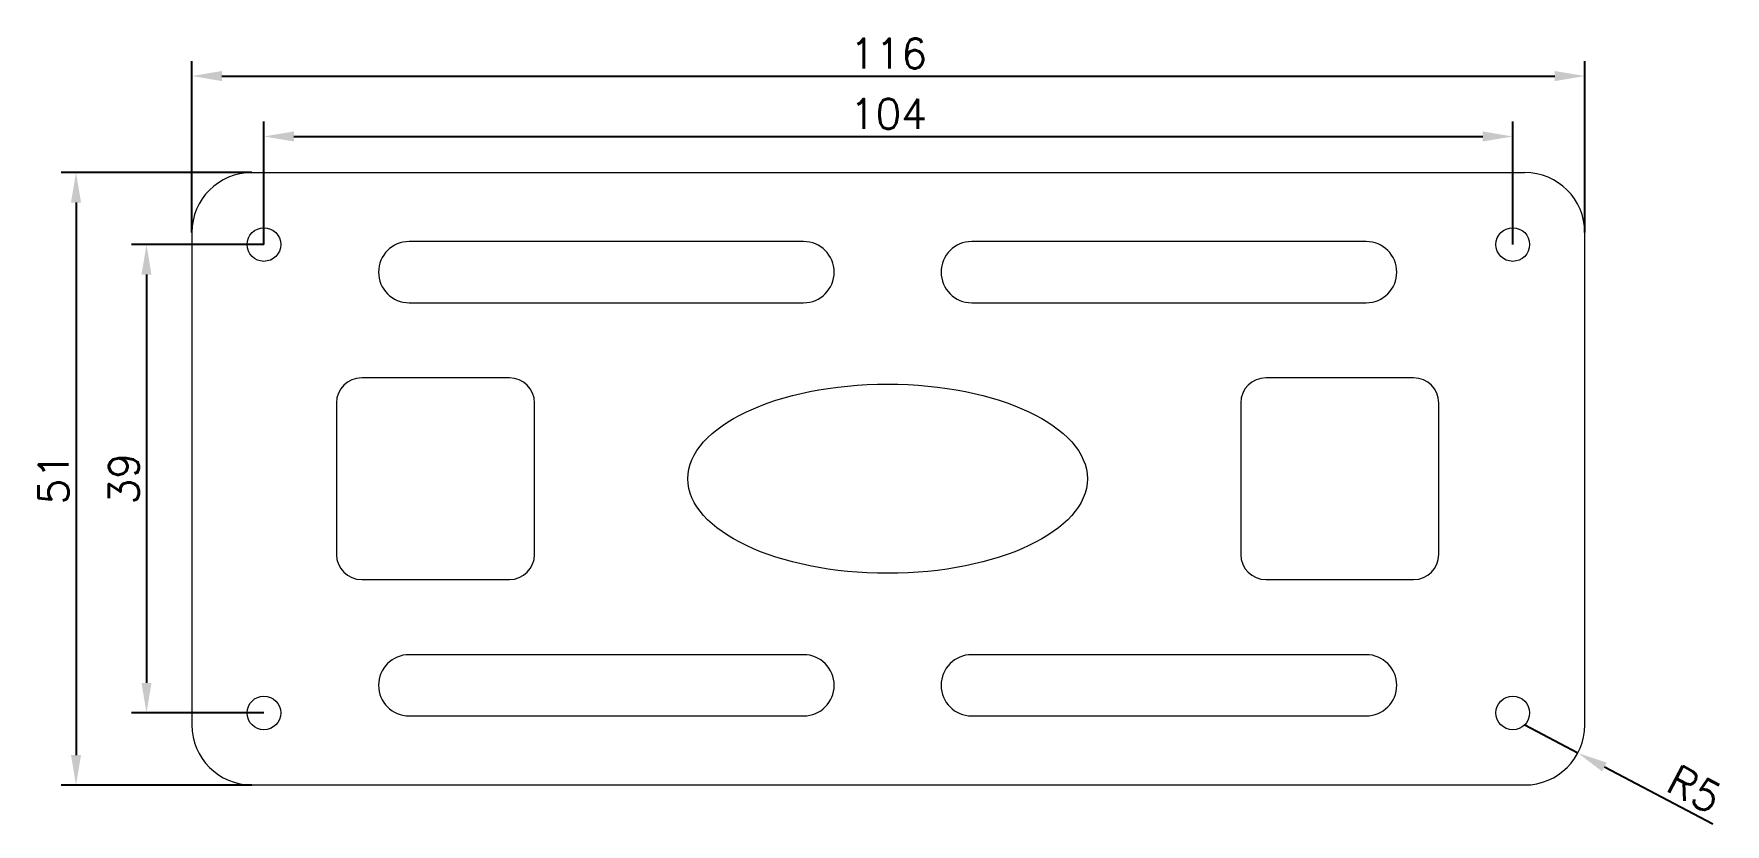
# Model space of a CAD drawing. Header units: millimetres. Extents: x 1679 to 1820, y 1044 to 1110.
import ezdxf

# ---------------------------------------------------------------- set-up
doc = ezdxf.new("R2010")
doc.units = ezdxf.units.MM
doc.layers.add('1粗实线', color=255, linetype='Continuous', lineweight=50)
doc.layers.add('6标注层', color=3, linetype='Continuous', lineweight=25)
doc.styles.get("Standard").update_dxf_attribs({"font": 'txt', "bigfont": 'gbcbig.shx'})
doc.dimstyles.new('ISO-25', dxfattribs={"dimtxt": 2.5, "dimasz": 2.5, "dimexe": 1.25, "dimexo": 0, "dimtad": 1, "dimdsep": 46, "dimtxsty": 'Standard', "dimcen": 2.5, "dimadec": 0, "dimazin": 0, "dimtfac": 1, "dimtmove": 0, "dimatfit": 3, "dimfxl": 1, "dimarcsym": 0})

# ---------------------------------------------------------------- blocks, each defined once
blk = doc.blocks.new('*D1')
at = {"layer": '6标注层', "color": 0, "lineweight": -2}
for p, q in [((1691.95, 1093), (1691.95, 1107.28)), ((1807.95, 1093), (1807.95, 1107.28)), ((1694.45, 1106.03), (1805.45, 1106.03))]:
    blk.add_line(p, q, dxfattribs=at)
at = {"layer": '6标注层', "color": 0}
for points in [[(1694.45, 1106.45), (1694.45, 1105.61), (1691.95, 1106.03)], [(1805.45, 1106.45), (1805.45, 1105.61), (1807.95, 1106.03)]]:
    blk.add_solid(points, dxfattribs=at)
at = {"layer": 'Defpoints', "color": 0}
for p in [(1807.95, 1106.03), (1691.95, 1093), (1807.95, 1093)]:
    blk.add_point(p, dxfattribs=at)
at = {"layer": '6标注层', "color": 0, "insert": (1749.95, 1107.9), "char_height": 2.5, "attachment_point": 5}
blk.add_mtext('116', dxfattribs=at)
blk = doc.blocks.new('*D2')
at = {"layer": '6标注层', "color": 0, "lineweight": -2}
for p, q in [((1696.95, 1098), (1681.05, 1098)), ((1682.3, 1095.5), (1682.3, 1049.5)), ((1696.95, 1047), (1681.05, 1047))]:
    blk.add_line(p, q, dxfattribs=at)
at = {"layer": '6标注层', "color": 0}
for points in [[(1681.88, 1095.5), (1682.72, 1095.5), (1682.3, 1098)], [(1681.88, 1049.5), (1682.72, 1049.5), (1682.3, 1047)]]:
    blk.add_solid(points, dxfattribs=at)
at = {"layer": 'Defpoints', "color": 0}
for p in [(1696.95, 1098), (1682.3, 1047), (1696.95, 1047)]:
    blk.add_point(p, dxfattribs=at)
at = {"layer": '6标注层', "color": 0, "insert": (1680.43, 1072.5), "char_height": 2.5, "attachment_point": 5, "rotation": 90}
blk.add_mtext('51', dxfattribs=at)
blk = doc.blocks.new('*D3')
at = {"layer": '6标注层', "color": 0, "lineweight": -2}
for p, q in [((1697.95, 1092), (1697.95, 1102.25)), ((1801.95, 1092), (1801.95, 1102.25)), ((1700.45, 1101), (1799.45, 1101))]:
    blk.add_line(p, q, dxfattribs=at)
at = {"layer": '6标注层', "color": 0}
for points in [[(1700.45, 1101.42), (1700.45, 1100.58), (1697.95, 1101)], [(1799.45, 1101.42), (1799.45, 1100.58), (1801.95, 1101)]]:
    blk.add_solid(points, dxfattribs=at)
at = {"layer": 'Defpoints', "color": 0}
for p in [(1801.95, 1101), (1697.95, 1092), (1801.95, 1092)]:
    blk.add_point(p, dxfattribs=at)
at = {"layer": '6标注层', "color": 0, "insert": (1749.95, 1102.88), "char_height": 2.5, "attachment_point": 5}
blk.add_mtext('104', dxfattribs=at)
blk = doc.blocks.new('*D4')
at = {"layer": '6标注层', "color": 0, "lineweight": -2}
for p, q in [((1697.95, 1092), (1686.92, 1092)), ((1688.17, 1089.5), (1688.17, 1055.5)), ((1697.95, 1053), (1686.92, 1053))]:
    blk.add_line(p, q, dxfattribs=at)
at = {"layer": '6标注层', "color": 0}
for points in [[(1687.75, 1089.5), (1688.58, 1089.5), (1688.17, 1092)], [(1687.75, 1055.5), (1688.58, 1055.5), (1688.17, 1053)]]:
    blk.add_solid(points, dxfattribs=at)
at = {"layer": 'Defpoints', "color": 0}
for p in [(1697.95, 1092), (1688.17, 1053), (1697.95, 1053)]:
    blk.add_point(p, dxfattribs=at)
at = {"layer": '6标注层', "color": 0, "insert": (1686.29, 1072.5), "char_height": 2.5, "attachment_point": 5, "rotation": 90}
blk.add_mtext('39', dxfattribs=at)
blk = doc.blocks.new('*D5')
at = {"layer": '6标注层', "color": 0, "lineweight": -2}
for p, q in [((1802.95, 1052), (1807.37, 1049.67)), ((1818.6, 1043.74), (1809.58, 1048.5))]:
    blk.add_line(p, q, dxfattribs=at)
at = {"layer": '6标注层', "color": 0}
blk.add_solid([(1809.77, 1048.87), (1809.39, 1048.13), (1807.37, 1049.67)], dxfattribs=at)
at = {"layer": 'Defpoints', "color": 0}
for p in [(1802.95, 1052), (1807.37, 1049.67)]:
    blk.add_point(p, dxfattribs=at)
at = {"layer": '6标注层', "color": 0, "insert": (1817.08, 1046.66), "char_height": 2.5, "attachment_point": 5, "rotation": 332.1706}
blk.add_mtext('R5', dxfattribs=at)

msp = doc.modelspace()

# ---------------------------------------------------------------- linework, layer by layer
at = {"layer": '1粗实线', "lineweight": 18}
for p, q in [((1696.947, 1098.003), (1802.947, 1098.003)), ((1750.697, 1098.003), (1802.947, 1098.003)), ((1691.947, 1093.003), (1691.947, 1073.253)), ((1691.947, 1093.003), (1691.947, 1052.003)), ((1742.89, 1092.253), (1710.04, 1092.253)), ((1789.74, 1092.253), (1756.89, 1092.253)), ((1807.947, 1052.003), (1807.947, 1093.003)), ((1807.947, 1073.253), (1807.947, 1093.003)), ((1710.04, 1087.153), (1742.89, 1087.153)), ((1756.89, 1087.153), (1789.74, 1087.153)), ((1718.39, 1080.903), (1706.09, 1080.903)), ((1793.69, 1080.903), (1781.39, 1080.903)), ((1703.99, 1078.803), (1703.99, 1066.203)), ((1720.49, 1066.203), (1720.49, 1078.803)), ((1779.29, 1078.803), (1779.29, 1066.203)), ((1795.79, 1066.203), (1795.79, 1078.803)), ((1706.09, 1064.103), (1718.39, 1064.103)), ((1781.39, 1064.103), (1793.69, 1064.103)), ((1742.89, 1057.853), (1710.04, 1057.853)), ((1789.74, 1057.853), (1756.89, 1057.853)), ((1710.04, 1052.753), (1742.89, 1052.753)), ((1756.89, 1052.753), (1789.74, 1052.753)), ((1696.947, 1047.003), (1802.947, 1047.003)), ((1750.697, 1047.003), (1802.947, 1047.003))]:
    msp.add_line(p, q, dxfattribs=at)
for centre in [(1697.947, 1092.003), (1801.95, 1092.003), (1697.947, 1053.003), (1801.95, 1053.003)]:
    msp.add_circle(centre, 1.4, dxfattribs=at)
for centre, radius, start, end in [((1696.947, 1093.003), 5, 90, 180), ((1802.947, 1093.003), 5, 0, 90), ((1710.04, 1089.703), 2.55, 90, 270), ((1742.89, 1089.703), 2.55, 270, 90), ((1756.89, 1089.703), 2.55, 90, 270), ((1789.74, 1089.703), 2.55, 270, 90), ((1706.09, 1078.803), 2.1, 90, 180), ((1718.39, 1078.803), 2.1, 0, 90), ((1781.39, 1078.803), 2.1, 90, 180), ((1793.69, 1078.803), 2.1, 0, 90), ((1706.09, 1066.203), 2.1, 180, 270), ((1718.39, 1066.203), 2.1, 270, 0), ((1781.39, 1066.203), 2.1, 180, 270), ((1793.69, 1066.203), 2.1, 270, 0), ((1710.04, 1055.303), 2.55, 90, 270), ((1742.89, 1055.303), 2.55, 270, 90), ((1756.89, 1055.303), 2.55, 90, 270), ((1789.74, 1055.303), 2.55, 270, 90), ((1696.947, 1052.003), 5, 180, 270), ((1802.947, 1052.003), 5, 270, 0)]:
    msp.add_arc(centre, radius, start, end, dxfattribs=at)
msp.add_ellipse((1749.89, 1072.503), major_axis=(16.632, 0), ratio=0.473489, dxfattribs=at)

# ---------------------------------------------------------------- dimensions: what is measured, and where the dimension line sits
at = {"layer": '6标注层'}
for base, p1, p2, picture, middle in [((1807.947, 1106.029), (1691.947, 1093.003), (1807.947, 1093.003), '*D1', (1749.947, 1107.904)), ((1801.95, 1101), (1697.947, 1092.003), (1801.95, 1092.003), '*D3', (1749.948, 1102.875))]:
    dim = msp.add_linear_dim(base=base, p1=p1, p2=p2, dimstyle='ISO-25', dxfattribs=at)
    dim.commit()
    dim.dimension.update_dxf_attribs({"geometry": picture, "text_midpoint": middle})
for base, p1, p2, picture, middle in [((1682.301, 1047.003), (1696.947, 1098.003), (1696.947, 1047.003), '*D2', (1680.426, 1072.503)), ((1688.165, 1053.003), (1697.947, 1092.003), (1697.947, 1053.003), '*D4', (1686.29, 1072.503))]:
    dim = msp.add_linear_dim(base=base, p1=p1, p2=p2, angle=90, dimstyle='ISO-25', dxfattribs=at)
    dim.commit()
    dim.dimension.update_dxf_attribs({"geometry": picture, "text_midpoint": middle})
dim = msp.add_radius_dim(center=(1802.947, 1052.003), mpoint=(1807.369, 1049.669), dimstyle='ISO-25', dxfattribs=at)
dim.commit()
dim.dimension.update_dxf_attribs({"geometry": '*D5', "text_midpoint": (1816.201, 1045.006), "dimtype": 164})

doc.saveas('drawing.dxf')
